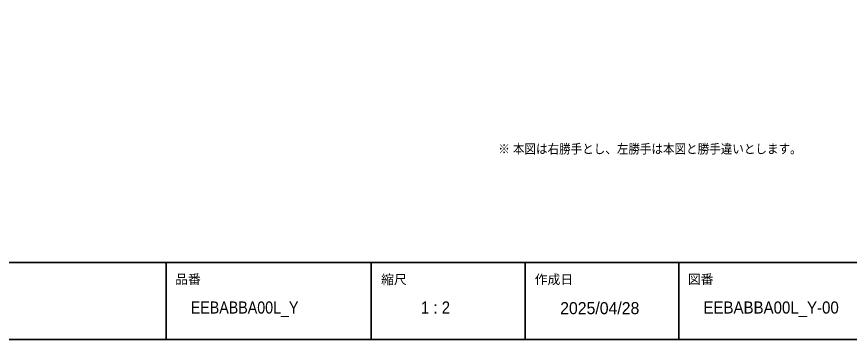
# Model space of a CAD drawing. Units: millimetres, scale not verified. Extents: x -606 to 606, y -304 to 304.
# Drawn here: x -127.1 to 197.7, y -277 to -150.9 of the extents above; entities that cross this region are included whole.
import ezdxf
from ezdxf.enums import TextEntityAlignment as Align

# ---------------------------------------------------------------- set-up
doc = ezdxf.new("R2010")
doc.units = ezdxf.units.MM
doc.header["$LTSCALE"] = 2
doc.layers.add('0-4_1図面枠', color=7, linetype='Continuous', lineweight=20)
doc.layers.add('0-5_2寸法-3', color=7, linetype='Continuous', lineweight=15)
doc.styles.add('ＭＳ Ｐゴシック', font='')
doc.styles.get('ＭＳ Ｐゴシック').set_extended_font_data('MS PGothic')

# ---------------------------------------------------------------- blocks, each defined once
blk = doc.blocks.new('グループ-15')
at = {"layer": '0-4_1図面枠', "lineweight": 35}
for p, q in [((-800, -494), (800, -494)), ((220, -494), (220, -554)), ((380, -494), (380, -554)), ((500, -494), (500, -554)), ((620, -494), (620, -554))]:
    blk.add_line(p, q, dxfattribs=at)
blk.add_lwpolyline([(-800, 554), (800, 554), (800, -554), (-800, -554)], close=True, dxfattribs=at)
blk = doc.blocks.new('図面枠')
at = {"layer": '0-4_1図面枠'}
blk.add_blockref('グループ-15', (0, 0), dxfattribs=at)
at = {"layer": '0-4_1図面枠', "style": 'ＭＳ Ｐゴシック'}
for s, p in [('品番', (226.965, -512.842)), ('縮尺', (387.655, -513.072)), ('作成日', (507.499, -513.032)), ('図番', (626.999, -512.842))]:
    blk.add_text(s, height=7.331, dxfattribs=at).set_placement(p, align=Align.BOTTOM_LEFT)
at = {"layer": '0-4_1図面枠', "style": 'ＭＳ Ｐゴシック', "width": 0.95}
blk.add_text('1 : 2', height=9.433, dxfattribs=at).set_placement((418.669, -536.653), align=Align.BOTTOM_LEFT)

msp = doc.modelspace()

# ---------------------------------------------------------------- block references
at = {"layer": '0-4_1図面枠', "xscale": 0.5, "yscale": 0.5}
msp.add_blockref('図面枠', (-178.75, 0), dxfattribs=at)

# ---------------------------------------------------------------- texts
at = {"layer": '0-4_1図面枠', "style": 'ＭＳ Ｐゴシック'}
for s, width, p in [('EEBABBA00L_Y', 0.9, (-59.172, -268.326)), ('EEBABBA00L_Y-00', 0.95, (140.828, -268.326))]:
    msp.add_text(s, height=4.717, dxfattribs=dict(at, width=width)).set_placement(p, align=Align.BOTTOM_LEFT)
msp.add_text('2025/04/28', height=4.717, dxfattribs=at).set_placement((84.928, -268.574), align=Align.BOTTOM_LEFT)
at = {"layer": '0-5_2寸法-3', "style": 'ＭＳ Ｐゴシック', "width": 0.9}
msp.add_text('※ 本図は右勝手とし、左勝手は本図と勝手違いとします。', height=3.669, dxfattribs=at).set_placement((60.79, -205.516), align=Align.BOTTOM_LEFT)

doc.saveas('drawing.dxf')
